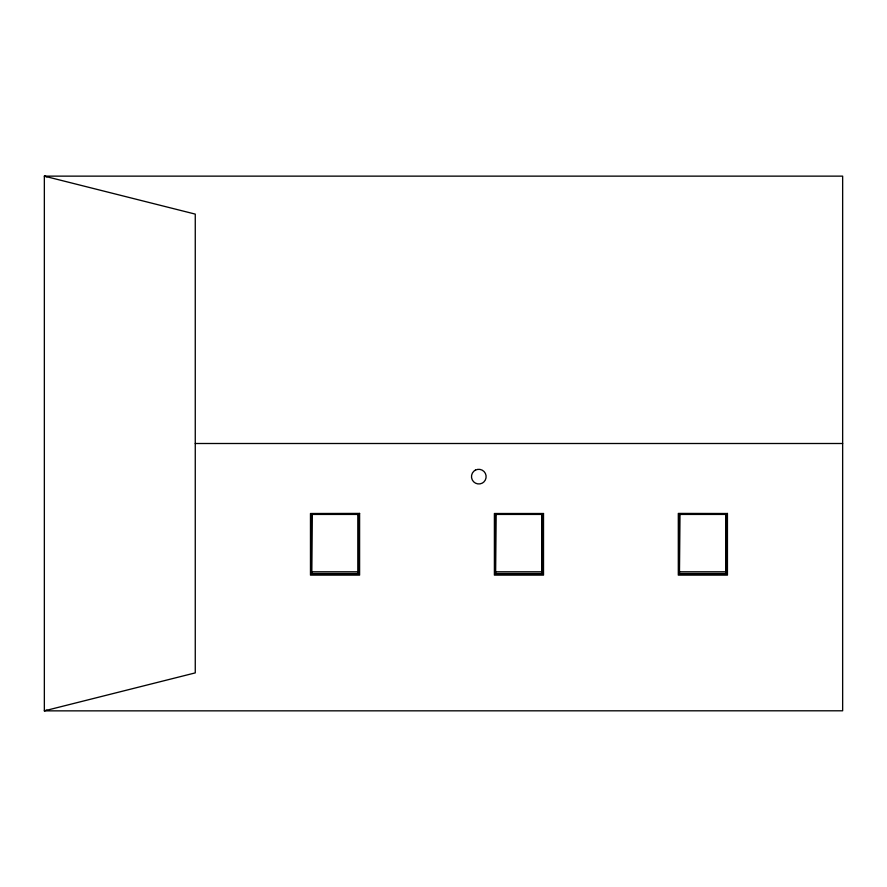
<?xml version="1.0" encoding="UTF-8"?>
<svg xmlns="http://www.w3.org/2000/svg" width="887" height="887" viewBox="0 0 887 887"><rect width="100%" height="100%" fill="white"/><g stroke="black" fill="none" stroke-linecap="round" stroke-linejoin="round"><path stroke-width="1.33" d="M311.57 574.244L311.57 514.382L358.514 514.382L358.514 574.244L311.57 574.244L312.113 514.194M495.478 574.244L495.478 514.382L542.423 514.382L542.423 574.244L495.478 574.244L496.033 514.194M679.398 574.244L679.398 514.382L726.342 514.382L726.342 574.244L679.398 574.244L679.941 514.194M358.514 514.382L311.57 514.382M542.423 514.382L495.478 514.382M726.342 514.382L679.398 514.382M47.022 710.188L44.35 710.864L44.35 176.136L842.65 176.136L842.65 710.797L44.35 710.864L195.262 672.889L195.262 214.111L44.35 176.136L47.022 176.812M195.262 443.5L842.65 443.5M312.113 571.793L357.96 571.793M496.033 571.793L541.879 571.793M679.941 571.793L725.799 571.793M312.113 573.534L357.96 573.534L358.514 574.244M496.033 573.534L541.879 573.534L542.423 574.244M679.941 573.534L725.799 573.534L726.342 574.244M725.799 514.194L725.799 573.534M541.879 514.194L541.879 573.534M357.96 514.194L357.96 573.534M475.377 470.132L473.813 471.241A7.362 7.362 0 0 0 482.273 483.127L483.836 482.007A7.362 7.362 0 0 0 475.377 470.132M359.601 513.418L310.472 513.506L310.472 575.12L359.601 575.12L359.601 513.418M543.52 513.506L494.392 513.506L494.392 575.12L543.52 575.12L543.52 513.506M727.44 513.506L678.311 513.418L678.311 575.12L727.44 575.12L727.44 513.418"/></g></svg>
